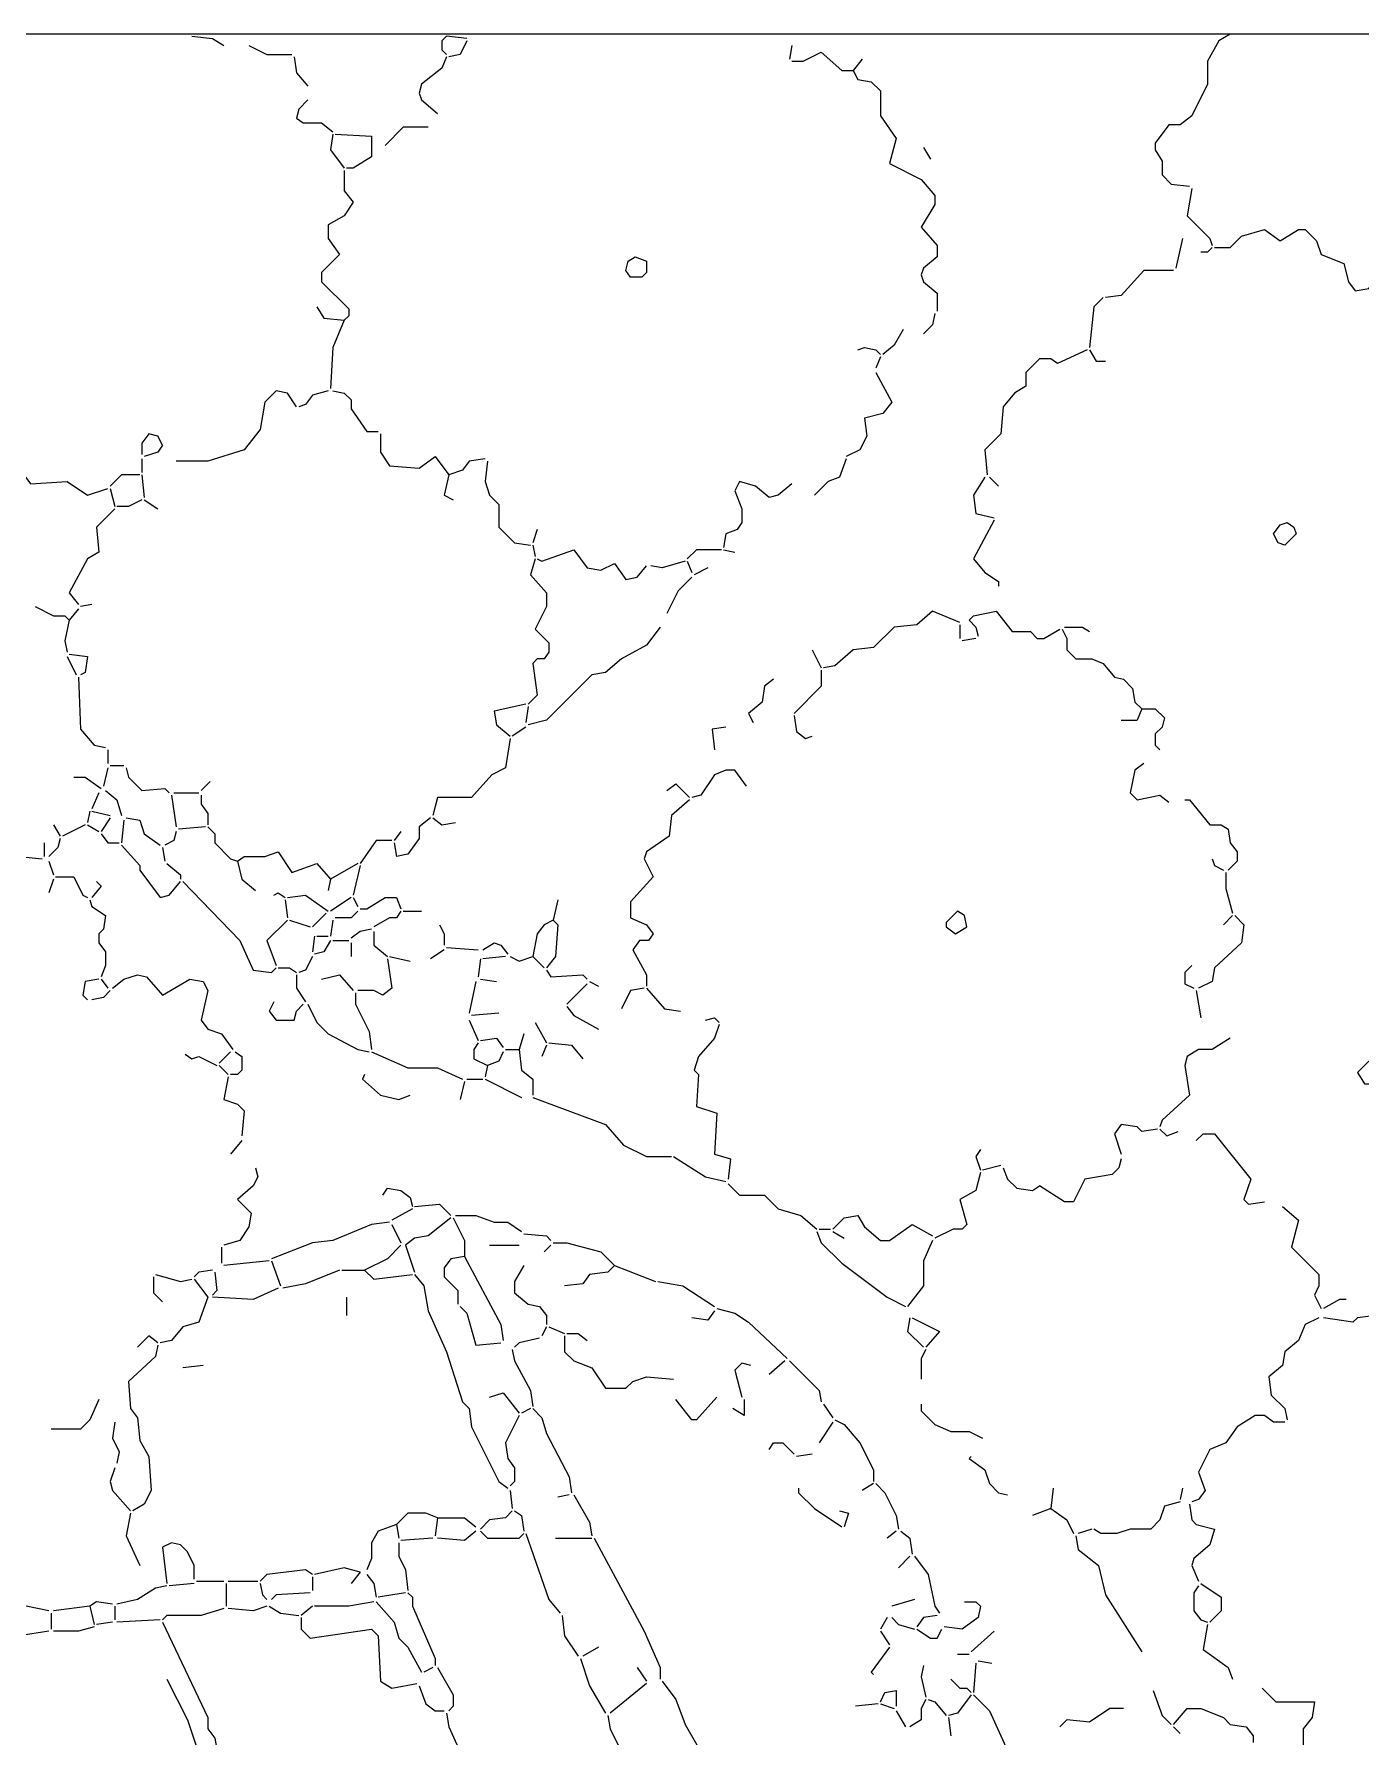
# Model space of a CAD drawing. Header units: millimetres. Extents: x 0 to 150953, y 0 to 85148.
# Drawn here: x 78384 to 95980, y 62566 to 85148 of the extents above; entities that cross this region are included whole.
import ezdxf

# ---------------------------------------------------------------- set-up
doc = ezdxf.new("R2010")
doc.units = ezdxf.units.MM
doc.layers.add('ANNOTATION', color=3, linetype='CONTINUOUS', lineweight=0, plot=False)
doc.layers.add('LINEWORK', color=7, linetype='CONTINUOUS', lineweight=0, plot=False)

msp = doc.modelspace()

# ---------------------------------------------------------------- linework, layer by layer
at = {"layer": 'ANNOTATION'}
msp.add_lwpolyline([(0, 0), (150952.665, 0), (150952.665, 85148.15), (0, 85148.15)], close=True, dxfattribs=at)
at = {"layer": 'LINEWORK'}
for points in [[(94247.489, 85148.15), (94096.841, 85057.759), (93946.193, 84786.587), (93946.193, 84485.286), (93735.278, 84063.46), (93584.63, 83942.941), (93433.971, 83942.941), (93253.19, 83701.897), (93253.19, 83611.506), (93343.58, 83460.853), (93343.58, 83280.071), (93464.105, 83159.552), (93705.144, 83129.424)], [(80477.956, 85118.022), (80749.128, 85087.888), (80899.782, 84997.497)], [(81231.216, 84997.497), (81472.255, 84876.978), (81803.69, 84876.978)], [(84123.723, 85087.888), (83852.55, 85118.022), (83792.288, 85057.759), (83792.288, 84937.24), (83852.55, 84876.978)], [(84123.723, 85057.759), (84033.332, 84876.978), (83882.679, 84846.849)], [(88432.348, 84997.497), (88402.219, 84816.715)], [(81833.818, 84846.849), (81863.952, 84635.934), (82014.6, 84455.152)], [(83852.55, 84846.849), (83792.288, 84696.196), (83521.115, 84485.286), (83490.987, 84364.761), (83521.115, 84274.37), (83732.025, 84093.589)], [(88432.348, 84786.587), (88583.001, 84786.587), (88824.045, 84907.106), (89095.218, 84666.067), (89245.865, 84666.067)], [(89366.39, 84816.715), (89245.865, 84666.067)], [(89245.865, 84666.067), (89306.128, 84545.543), (89486.909, 84515.414), (89607.428, 84394.895), (89607.428, 84063.46), (89818.344, 83762.159), (89727.953, 83430.724), (90149.773, 83219.814), (90330.555, 83008.899), (90330.555, 82888.38), (90149.773, 82587.079), (90360.689, 82346.035), (90360.689, 82195.381), (90179.907, 82044.734), (90149.773, 81954.343)], [(82014.6, 84274.37), (81894.081, 84153.851), (81863.952, 84033.332), (81954.343, 83973.069), (82195.381, 83973.069), (82346.035, 83852.55)], [(82346.035, 83822.416), (82315.906, 83611.506), (82496.688, 83370.462)], [(82376.163, 83822.416), (82858.251, 83792.288), (82858.251, 83521.115), (82617.207, 83370.462), (82526.816, 83370.462)], [(83611.506, 83912.807), (83280.071, 83912.807), (83039.033, 83671.768)], [(90179.907, 83641.635), (90270.298, 83490.987)], [(82496.688, 83340.334), (82496.688, 83069.161)], [(82617.207, 82918.508), (82496.688, 82737.726), (82285.772, 82617.207), (82285.772, 82436.425), (82436.425, 82225.515), (82195.381, 81984.471), (82195.381, 81863.952), (82556.945, 81502.389), (82556.945, 81411.998), (82496.688, 81351.736)], [(82496.688, 83069.161), (82617.207, 82918.508)], [(93735.278, 83099.29), (93675.021, 82737.726), (93976.316, 82436.425), (94006.45, 82346.035)], [(93614.753, 82436.425), (93524.362, 82044.734)], [(94036.584, 82315.906), (94247.489, 82315.906), (94398.147, 82466.554), (94699.443, 82556.945), (94910.358, 82406.297), (95151.397, 82556.945), (95241.788, 82556.945), (95392.446, 82406.297), (95452.703, 82225.515), (95754.01, 82104.991), (95814.266, 81863.952), (95904.657, 81743.427), (96085.439, 81773.561), (96266.221, 82044.734)], [(94006.45, 82315.906), (93946.193, 82255.644), (93855.802, 82255.644)], [(93494.239, 82014.6), (93102.542, 82014.6), (92801.236, 81683.17), (92590.331, 81653.037)], [(90149.773, 81954.343), (90179.907, 81863.952), (90360.689, 81713.299), (90360.689, 81472.255)], [(82135.125, 81532.517), (82225.515, 81381.864), (82496.688, 81351.736)], [(92560.197, 81653.037), (92439.678, 81532.517), (92379.415, 80990.172)], [(82496.688, 81351.736), (82346.035, 80990.172), (82315.906, 80447.827)], [(90330.555, 81442.126), (90300.427, 81291.473), (90179.907, 81170.954)], [(89908.735, 81231.216), (89788.21, 81020.301), (89637.562, 80899.782)], [(89306.128, 80960.044), (89396.518, 80990.172), (89547.172, 80960.044), (89607.428, 80899.782)], [(89607.428, 80869.653), (89547.172, 80719)], [(92349.287, 80960.044), (91957.59, 80779.262), (91867.199, 80839.519), (91716.551, 80839.519), (91535.77, 80658.738), (91535.77, 80477.956), (91385.116, 80387.565), (91234.463, 80206.783), (91204.335, 79845.22), (90993.425, 79634.31), (91023.553, 79302.875)], [(92379.415, 80960.044), (92469.806, 80809.391), (92590.331, 80809.391)], [(76802.066, 80598.481), (77163.63, 80538.218), (77314.277, 80658.738), (77404.668, 80628.609), (77464.931, 80508.09), (77374.54, 80176.655), (77434.802, 79995.873), (77525.193, 79905.483), (77555.321, 79724.701), (77826.494, 79483.657), (78157.929, 79423.4), (78338.71, 79182.356), (78820.793, 79212.484), (79091.965, 79031.703), (79363.138, 79122.094)], [(89547.172, 80658.738), (89758.082, 80267.046), (89637.562, 80116.393), (89396.518, 80056.136), (89426.647, 79815.092), (89336.256, 79634.31), (89155.474, 79543.919)], [(81863.952, 80206.783), (81743.427, 80387.565), (81592.78, 80417.699), (81442.126, 80267.046), (81381.864, 79905.483), (81170.954, 79634.31), (80688.871, 79483.657), (80267.046, 79483.657)], [(82285.772, 80417.699), (82074.862, 80357.437), (81984.471, 80236.917), (81894.081, 80206.783)], [(82346.035, 80417.699), (82496.688, 80387.565), (82587.079, 80297.174), (82587.079, 80176.655), (82797.989, 79875.354), (82948.642, 79875.354)], [(80086.264, 79694.573), (80026.002, 79815.092), (79905.483, 79845.22), (79815.092, 79724.701), (79815.092, 79574.048)], [(82978.77, 79845.22), (82978.77, 79604.182), (83099.29, 79423.4), (83490.987, 79393.266), (83701.897, 79543.919), (83882.679, 79302.875)], [(79815.092, 79513.791), (79815.092, 79333.009)], [(80086.264, 79694.573), (80026.002, 79604.182), (79845.22, 79543.919)], [(84364.761, 79513.791), (84153.851, 79483.657), (84063.46, 79363.138), (83882.679, 79302.875)], [(89155.474, 79513.791), (89065.084, 79272.747), (88914.436, 79212.484), (88733.654, 79031.703)], [(79784.963, 79302.875), (79543.919, 79302.875), (79393.266, 79152.228)], [(79815.092, 79302.875), (79845.22, 79001.574)], [(83882.679, 79302.875), (83822.416, 79031.703), (83942.941, 78971.446)], [(84394.895, 79483.657), (84364.761, 79212.484), (84425.023, 79031.703), (84545.543, 78911.184), (84545.543, 78609.883), (84756.458, 78398.967), (84967.368, 78368.839)], [(90993.425, 79272.747), (90842.771, 79031.703), (90872.9, 78790.664), (91113.944, 78730.402)], [(91053.682, 79272.747), (91174.206, 79152.228)], [(79393.266, 79122.094), (79453.528, 78881.055)], [(88432.348, 79182.356), (88251.566, 79031.703), (88131.047, 79001.574), (87950.265, 79152.228), (87739.355, 79212.484), (87679.093, 79091.965), (87769.484, 78850.921), (87769.484, 78670.14), (87709.221, 78579.749), (87558.574, 78519.492), (87528.44, 78338.71)], [(79453.528, 78850.921), (79212.484, 78609.883), (79242.618, 78278.448), (79091.965, 78188.057)], [(79815.092, 78971.446), (79634.31, 78881.055), (79483.657, 78881.055)], [(79845.22, 78971.446), (80026.002, 78850.921)], [(91113.944, 78700.274), (90842.771, 78188.057), (90993.425, 78007.275), (91174.206, 77886.756), (91174.206, 77826.494)], [(85057.759, 78579.749), (84997.497, 78398.967)], [(84997.497, 78368.839), (85027.631, 78218.185)], [(79091.965, 78188.057), (78850.921, 77736.103), (78971.446, 77585.45)], [(85027.631, 78188.057), (84967.368, 77977.147), (85178.278, 77736.103), (85178.278, 77555.321), (85027.631, 77254.02), (85208.412, 77073.239), (85208.412, 76952.714), (85148.15, 76862.323), (85057.759, 76862.323), (84997.497, 76802.066), (85057.759, 76380.241), (84937.24, 76259.721)], [(85057.759, 78188.057), (85118.022, 78157.929), (85539.842, 78308.576), (85720.623, 78067.538), (85901.405, 78037.404), (86082.187, 78127.795), (86232.84, 77916.885), (86383.493, 77947.013), (86504.012, 78097.666)], [(87016.229, 78157.929), (86714.922, 78067.538), (86564.275, 78097.666)], [(87498.311, 78308.576), (87166.876, 78308.576), (87046.357, 78188.057)], [(87046.357, 78157.929), (87106.62, 78007.275)], [(87528.44, 78308.576), (87679.093, 78278.448)], [(87106.62, 77947.013), (86925.838, 77766.231), (86775.185, 77464.931)], [(87317.53, 78067.538), (87136.748, 77977.147)], [(78398.967, 77555.321), (78640.011, 77434.802), (78790.664, 77434.802), (78850.921, 77374.54)], [(78971.446, 77525.193), (78850.921, 77374.54)], [(79152.228, 77585.45), (79001.574, 77555.321)], [(90661.99, 77344.411), (90300.427, 77495.059), (90089.517, 77314.277), (89788.21, 77284.149), (89517.038, 77012.976), (89245.865, 76982.848), (89004.827, 76771.932), (88854.173, 76741.804)], [(90782.509, 77374.54), (90842.771, 77434.802), (91144.072, 77495.059), (91354.988, 77223.886), (91596.026, 77223.886), (91686.417, 77133.496), (91776.808, 77133.496), (91987.724, 77254.02)], [(78850.921, 77374.54), (78790.664, 77103.367), (78820.793, 76952.714)], [(86684.794, 77284.149), (86504.012, 77043.105), (86172.577, 76862.323), (85961.667, 76681.542), (85780.886, 76651.413), (85178.278, 76048.806), (84937.24, 75988.549)], [(90661.99, 77314.277), (90661.99, 77133.496)], [(90782.509, 77374.54), (90872.9, 77284.149), (90903.034, 77163.63)], [(92017.852, 77254.02), (92078.114, 77133.496), (92078.114, 76982.848), (92198.634, 76862.323), (92409.544, 76862.323), (92560.197, 76802.066), (92710.845, 76621.285), (92831.369, 76591.151), (92951.894, 76470.632), (92982.017, 76289.85), (93072.408, 76199.459)], [(92047.981, 77284.149), (92289.025, 77284.149), (92379.415, 77223.886)], [(90872.9, 77133.496), (90692.118, 77103.367)], [(78820.793, 76892.457), (78941.312, 76651.413)], [(78850.921, 76922.586), (79091.965, 76892.457), (79061.837, 76681.542), (79001.574, 76651.413)], [(88703.52, 76982.848), (88824.045, 76741.804)], [(78971.446, 76621.285), (79001.574, 75928.287), (79182.356, 75717.377), (79333.009, 75687.243)], [(88191.309, 76591.151), (88070.785, 76500.76), (88040.656, 76289.85), (87859.875, 76139.197), (87920.137, 76018.677)], [(88824.045, 76711.676), (88824.045, 76500.76), (88462.482, 76139.197)], [(84907.106, 76259.721), (84485.286, 76169.331), (84515.414, 75988.549), (84696.196, 75837.896)], [(84937.24, 76229.587), (84907.106, 76018.677)], [(88462.482, 76109.068), (88492.61, 75898.158), (88613.129, 75807.767), (88703.52, 75837.896)], [(93072.408, 76199.459), (93012.151, 76048.806)], [(93072.408, 76199.459), (93253.19, 76199.459), (93373.714, 76078.94), (93343.58, 75958.415), (93253.19, 75868.024), (93253.19, 75717.377), (93313.457, 75657.114)], [(84907.106, 75958.415), (84726.324, 75837.896)], [(87558.574, 75958.415), (87377.792, 75928.287), (87407.92, 75657.114)], [(92801.236, 76048.806), (93012.151, 76048.806)], [(79363.138, 75657.114), (79363.138, 75476.333)], [(84696.196, 75807.767), (84635.934, 75416.07), (84455.152, 75325.679), (84183.979, 75024.378), (83732.025, 75024.378), (83671.768, 74783.334)], [(79393.266, 75446.204), (79574.048, 75446.204)], [(93102.542, 75476.333), (92982.017, 75385.942), (92921.76, 75084.641), (93012.151, 74994.25), (93313.457, 75054.507), (93433.971, 74964.116)], [(78911.184, 75295.551), (79061.837, 75295.551), (79272.747, 75144.898)], [(79363.138, 75416.07), (79302.875, 75175.032)], [(79604.182, 75416.07), (79634.31, 75295.551), (79815.092, 75114.769), (80116.393, 75144.898), (80176.655, 75084.641)], [(80719, 75235.289), (80598.481, 75114.769)], [(86775.185, 75114.769), (86895.704, 75205.16), (87076.486, 75024.378)], [(87829.746, 75175.032), (87679.093, 75385.942), (87558.574, 75385.942), (87407.92, 75325.679), (87227.139, 75054.507), (87106.62, 75024.378)], [(79242.618, 75084.641), (79152.228, 74873.725)], [(79333.009, 75114.769), (79483.657, 74994.25), (79543.919, 74783.334)], [(80206.783, 75054.507), (80267.046, 74632.687)], [(80236.917, 75084.641), (80568.347, 75084.641)], [(80598.481, 75054.507), (80598.481, 74933.988), (80688.871, 74813.468), (80688.871, 74662.815)], [(87076.486, 74994.25), (86835.447, 74783.334), (86805.313, 74512.162), (86504.012, 74301.252), (86473.884, 74210.861), (86594.403, 73969.817), (86293.102, 73638.388), (86293.102, 73427.472), (86504.012, 73337.081), (86594.403, 73216.562)], [(93644.887, 74994.25), (93705.144, 74994.25), (93976.316, 74662.815)], [(79122.094, 74843.597), (79091.965, 74692.944)], [(79152.228, 74843.597), (79393.266, 74783.334)], [(79393.266, 74753.206), (79272.747, 74572.424)], [(79604.182, 74753.206), (79784.963, 74723.078), (79845.22, 74542.296), (80056.136, 74391.643)], [(83641.635, 74753.206), (83490.987, 74632.687), (83490.987, 74482.034), (83340.334, 74271.123), (83189.68, 74240.99)], [(83671.768, 74753.206), (83792.288, 74662.815), (83973.069, 74692.944)], [(78640.011, 74662.815), (78730.402, 74512.162)], [(79061.837, 74662.815), (78760.53, 74512.162)], [(79091.965, 74662.815), (79242.618, 74572.424)], [(79272.747, 74542.296), (79363.138, 74421.771), (79513.791, 74421.771)], [(79574.048, 74723.078), (79543.919, 74421.771)], [(80267.046, 74572.424), (80236.917, 74451.905), (80116.393, 74391.643)], [(80658.738, 74632.687), (80297.174, 74602.553)], [(80688.871, 74632.687), (80779.262, 74542.296), (80779.262, 74421.771), (80990.172, 74210.861), (81080.563, 74180.733)], [(83249.943, 74572.424), (83159.552, 74451.905)], [(93976.316, 74662.815), (94126.975, 74662.815), (94217.366, 74602.553), (94247.489, 74421.771), (94337.879, 74301.252), (94337.879, 74180.733), (94217.366, 74060.208)], [(76561.022, 74331.38), (76651.413, 74271.123), (76892.457, 74240.99), (76982.848, 74331.38), (76982.848, 74421.771), (77103.367, 74512.162), (77374.54, 74240.99), (77555.321, 74240.99), (77736.103, 74482.034), (77856.622, 74512.162), (78007.275, 74451.905), (78188.057, 74240.99), (78489.358, 74210.861)], [(78519.492, 74421.771), (78519.492, 74240.99)], [(78730.402, 74482.034), (78700.274, 74361.514), (78579.749, 74240.99)], [(79543.919, 74391.643), (79784.963, 74120.47), (79784.963, 74060.208), (80056.136, 73698.645), (80176.655, 73728.779), (80327.308, 73909.56)], [(80086.264, 74361.514), (80116.393, 74180.733)], [(81080.563, 74180.733), (81170.954, 74240.99), (81442.126, 74240.99), (81622.908, 74301.252), (81803.69, 74030.079), (82135.125, 74150.599), (82315.906, 73939.689)], [(83129.424, 74451.905), (82918.508, 74451.905), (82707.598, 74150.599)], [(83159.552, 74421.771), (83189.68, 74240.99)], [(78579.749, 74180.733), (78640.011, 73999.951)], [(80146.527, 74150.599), (80327.308, 73999.951), (80327.308, 73939.689)], [(81080.563, 74180.733), (81140.826, 73939.689), (81321.607, 73789.035)], [(82677.469, 74150.599), (82315.906, 73939.689)], [(82707.598, 74120.47), (82617.207, 73728.779)], [(94006.45, 74210.861), (94036.584, 74120.47), (94157.098, 74060.208)], [(78640.011, 73939.689), (78579.749, 73758.907)], [(78670.14, 73969.817), (78911.184, 73969.817), (79031.703, 73728.779), (79091.965, 73698.645)], [(79212.484, 73909.56), (79272.747, 73849.298), (79152.228, 73698.645)], [(80357.437, 73909.56), (81110.692, 73126.171), (81291.473, 72734.48), (81532.517, 72704.346), (81592.78, 72764.608)], [(82315.906, 73939.689), (82285.772, 73789.035)], [(94187.232, 74030.079), (94187.232, 73819.169), (94277.623, 73487.735)], [(79122.094, 73668.516), (79152.228, 73578.125), (79333.009, 73457.606), (79302.875, 73276.824), (79242.618, 73216.562), (79242.618, 73096.043), (79333.009, 72975.518), (79333.009, 72794.736), (79272.747, 72644.089)], [(81562.646, 73728.779), (81622.908, 73758.907), (81713.299, 73698.645)], [(81713.299, 73668.516), (81743.427, 73427.472)], [(81743.427, 73698.645), (81984.471, 73728.779), (82285.772, 73517.863)], [(82587.079, 73698.645), (82315.906, 73517.863)], [(82617.207, 73698.645), (82677.469, 73578.125)], [(82707.598, 73547.997), (82797.989, 73547.997), (83039.033, 73698.645), (83189.68, 73698.645), (83249.943, 73547.997)], [(85328.932, 73668.516), (85268.669, 73397.344)], [(81743.427, 73397.344), (81472.255, 73126.171), (81592.78, 72794.736)], [(81773.561, 73397.344), (82044.734, 73306.953)], [(82255.644, 73487.735), (82074.862, 73306.953)], [(82346.035, 73397.344), (82315.906, 73186.434)], [(82677.469, 73517.863), (82587.079, 73427.472), (82376.163, 73427.472)], [(83249.943, 73517.863), (83189.68, 73427.472), (83099.29, 73427.472), (82888.38, 73306.953)], [(83280.071, 73517.863), (83521.115, 73517.863)], [(85268.669, 73397.344), (85148.15, 73337.081), (85057.759, 73216.562), (84997.497, 72915.261)], [(85268.669, 73397.344), (85328.932, 73337.081), (85298.803, 72915.261), (85178.278, 72764.608)], [(94307.756, 73457.606), (94428.27, 73337.081), (94398.147, 73096.043), (94036.584, 72764.608), (94006.45, 72583.826), (93825.668, 72493.436)], [(94277.623, 73457.606), (94157.098, 73337.081)], [(82104.991, 73186.434), (82074.862, 72975.518)], [(82135.125, 73186.434), (82285.772, 73186.434)], [(82858.251, 73276.824), (82707.598, 73246.691), (82587.079, 73156.3)], [(82888.38, 73246.691), (82888.38, 73065.909), (83069.161, 72915.261)], [(83762.159, 73337.081), (83822.416, 73216.562), (83822.416, 73065.909)], [(86594.403, 73216.562), (86534.141, 73126.171), (86413.621, 73126.171), (86323.231, 73005.652), (86504.012, 72674.217), (86504.012, 72523.564)], [(82315.906, 73126.171), (82225.515, 72975.518), (82104.991, 72945.39)], [(82346.035, 73126.171), (82556.945, 73126.171)], [(82587.079, 73096.043), (82587.079, 72915.261)], [(83822.416, 73005.652), (83641.635, 72885.127)], [(83852.55, 73035.78), (84274.37, 73005.652)], [(84334.633, 73005.652), (84485.286, 73096.043), (84575.677, 73065.909), (84666.067, 72945.39)], [(81622.908, 72764.608), (81773.561, 72764.608), (81863.952, 72704.346)], [(82074.862, 72915.261), (81984.471, 72734.48), (81894.081, 72704.346)], [(83069.161, 72885.127), (83129.424, 72493.436), (83008.899, 72403.045), (82888.38, 72463.307), (82677.469, 72463.307)], [(83099.29, 72915.261), (83370.462, 72854.999)], [(84304.504, 72885.127), (84274.37, 72644.089)], [(84635.934, 72915.261), (84334.633, 72885.127)], [(84696.196, 72915.261), (84816.715, 72854.999), (84997.497, 72915.261)], [(84997.497, 72915.261), (85148.15, 72764.608)], [(85178.278, 72734.48), (85238.541, 72644.089), (85660.366, 72674.217), (85720.623, 72613.955)], [(93735.278, 72794.736), (93644.887, 72704.346), (93644.887, 72553.698), (93765.412, 72493.436)], [(79242.618, 72613.955), (79061.837, 72583.826), (79031.703, 72403.045), (79091.965, 72342.782)], [(79272.747, 72613.955), (79363.138, 72493.436)], [(79423.4, 72493.436), (79574.048, 72613.955), (79754.829, 72674.217), (79875.354, 72644.089), (80086.264, 72403.045), (80447.827, 72613.955), (80628.609, 72583.826), (80688.871, 72463.307), (80598.481, 72071.61), (80688.871, 71951.091), (80869.653, 71890.828), (81020.301, 71679.918)], [(81863.952, 72674.217), (81863.952, 72493.436), (81984.471, 72312.654)], [(82195.381, 72613.955), (82436.425, 72674.217), (82617.207, 72463.307)], [(84244.242, 72583.826), (84153.851, 72162.001)], [(84304.504, 72613.955), (84515.414, 72583.826)], [(85720.623, 72553.698), (85449.451, 72282.525)], [(85750.757, 72583.826), (85871.277, 72523.564)], [(86473.884, 72493.436), (86293.102, 72463.307), (86172.577, 72222.263)], [(86504.012, 72493.436), (86745.056, 72222.263), (86955.966, 72192.135)], [(79393.266, 72463.307), (79302.875, 72372.916), (79152.228, 72342.782)], [(81562.646, 72312.654), (81502.389, 72192.135), (81592.78, 72071.61), (81833.818, 72071.61), (81863.952, 72192.135), (81954.343, 72282.525)], [(82014.6, 72282.525), (82135.125, 72041.481), (82285.772, 71890.828), (82677.469, 71679.918), (82828.117, 71649.79)], [(82647.336, 72433.173), (82647.336, 72282.525), (82828.117, 71920.962), (82858.251, 71679.918)], [(93795.535, 72463.307), (93855.802, 72101.744)], [(84153.851, 72071.61), (84274.37, 71800.437)], [(84545.543, 72162.001), (84183.979, 72131.872)], [(85027.631, 72041.481), (85178.278, 71770.309)], [(85449.451, 72252.392), (85539.842, 72131.872), (85871.277, 71951.091)], [(87287.401, 72071.61), (87407.92, 72101.744), (87468.183, 72041.481)], [(84304.504, 71800.437), (84515.414, 71830.571), (84605.805, 71710.047)], [(84876.978, 71890.828), (84816.715, 71679.918)], [(87468.183, 72011.353), (87407.92, 71830.571), (87197.01, 71589.527), (87136.748, 71408.746), (87197.01, 71348.483), (87166.876, 70926.663), (87438.049, 70836.272), (87407.92, 70293.927), (87618.83, 70233.665), (87588.702, 69962.493)], [(94247.489, 71830.571), (94006.45, 71679.918), (93825.668, 71679.918), (93675.021, 71589.527), (93644.887, 71469.008), (93705.144, 71077.311), (93343.58, 70745.882), (93313.457, 70655.491)], [(80387.565, 71619.656), (80477.956, 71559.399), (80568.347, 71589.527), (80809.391, 71469.008)], [(80990.172, 71649.79), (80839.519, 71499.137)], [(81050.435, 71649.79), (81140.826, 71589.527), (81140.826, 71408.746), (81080.563, 71348.483), (80990.172, 71348.483)], [(82858.251, 71649.79), (83340.334, 71438.874), (83732.025, 71438.874), (84063.46, 71288.226)], [(84274.37, 71770.309), (84214.113, 71679.918), (84214.113, 71559.399), (84394.895, 71469.008)], [(84605.805, 71649.79), (84545.543, 71529.265), (84394.895, 71469.008)], [(84635.934, 71679.918), (84816.715, 71679.918)], [(84816.715, 71679.918), (84846.849, 71408.746), (84997.497, 71288.226), (84997.497, 71077.311)], [(85178.278, 71740.181), (85118.022, 71589.527)], [(85208.412, 71770.309), (85509.713, 71740.181), (85660.366, 71559.399)], [(80839.519, 71469.008), (80960.044, 71348.483)], [(84394.895, 71469.008), (84364.761, 71318.355)], [(80960.044, 71318.355), (80899.782, 71017.054), (81080.563, 70956.792), (81170.954, 70866.401), (81140.826, 70534.966)], [(82767.86, 71348.483), (82737.726, 71288.226), (82978.77, 71077.311), (83219.814, 71017.054), (83370.462, 71077.311)], [(84093.589, 71258.093), (84033.332, 71017.054)], [(84123.723, 71288.226), (84334.633, 71288.226)], [(84364.761, 71288.226), (84846.849, 71047.182)], [(84997.497, 71047.182), (85961.667, 70685.619), (86202.711, 70414.447), (86504.012, 70263.794), (86835.447, 70263.794)], [(93283.324, 70625.357), (93072.408, 70595.228), (93012.151, 70655.491), (92801.236, 70685.619), (92710.845, 70565.1), (92801.236, 70293.927)], [(81140.826, 70474.709), (80990.172, 70293.927)], [(93313.457, 70625.357), (93403.848, 70534.966), (93554.496, 70595.228)], [(93795.535, 70474.709), (93885.925, 70565.1), (94036.584, 70565.1), (94518.661, 69962.493), (94428.27, 69691.32), (94488.538, 69631.058), (94699.443, 69661.192)], [(86865.576, 70263.794), (87287.401, 69992.621), (87558.574, 69932.364)], [(90933.162, 70354.184), (90872.9, 70263.794), (90933.162, 70083.012)], [(92801.236, 70233.665), (92771.113, 70113.146), (92680.722, 70022.755), (92319.153, 69962.493), (92168.505, 69661.192), (92047.981, 69661.192), (91716.551, 69872.102)], [(81321.607, 70113.146), (81351.736, 69992.621), (81291.473, 69872.102), (81080.563, 69691.32), (81261.345, 69510.539), (81231.216, 69329.757), (81110.692, 69148.975), (80899.782, 69088.713)], [(90933.162, 70052.883), (90872.9, 69811.839), (90661.99, 69691.32), (90752.381, 69359.885), (90692.118, 69299.629), (90571.599, 69299.629), (90330.555, 69179.104)], [(91204.335, 70143.274), (90963.291, 70083.012)], [(91234.463, 70113.146), (91294.726, 69962.493), (91415.245, 69841.973), (91626.16, 69811.839), (91716.551, 69872.102)], [(83008.899, 69751.583), (83069.161, 69841.973), (83249.943, 69811.839), (83370.462, 69721.449), (83400.596, 69600.929)], [(87588.702, 69902.23), (87739.355, 69751.583), (88070.785, 69751.583), (88251.566, 69570.801), (88552.873, 69480.41), (88763.783, 69299.629)], [(83400.596, 69570.801), (83129.424, 69420.148)], [(83430.724, 69600.929), (83762.159, 69631.058), (83912.807, 69480.41)], [(94940.492, 69600.929), (95151.397, 69420.148), (95061.006, 69058.584), (95422.569, 68697.021), (95422.569, 68546.368), (95362.312, 68425.849), (95452.703, 68245.067)], [(83099.29, 69390.019), (82858.251, 69359.885), (82346.035, 69148.975)], [(83129.424, 69359.885), (83249.943, 69118.847)], [(83912.807, 69450.276), (83611.506, 69209.238), (83430.724, 69179.104), (83310.205, 69088.713)], [(83942.941, 69450.276), (84093.589, 69148.975), (84093.589, 68938.065)], [(83973.069, 69480.41), (84244.242, 69480.41), (84485.286, 69390.019), (84666.067, 69390.019), (84846.849, 69269.495)], [(88974.693, 69299.629), (89125.346, 69450.276), (89306.128, 69480.41), (89396.518, 69329.757), (89607.428, 69148.975), (89727.953, 69148.975), (90029.254, 69359.885), (90300.427, 69209.238)], [(82346.035, 69148.975), (82074.862, 69118.847), (81532.517, 68907.931)], [(84876.978, 69239.366), (85178.278, 69209.238), (85238.541, 69148.975)], [(85268.669, 69118.847), (85449.451, 69118.847), (85901.405, 68998.322), (86082.187, 68817.54)], [(88763.783, 69269.495), (88824.045, 69118.847), (89095.218, 68847.674), (89697.819, 68395.72), (89938.863, 68275.196)], [(88793.911, 69299.629), (88944.564, 69299.629)], [(88974.693, 69269.495), (89125.346, 69179.104)], [(90300.427, 69148.975), (90179.907, 68877.803), (90179.907, 68546.368), (89968.992, 68275.196)], [(80869.653, 69058.584), (80869.653, 68847.674)], [(81502.389, 68877.803), (80899.782, 68817.54)], [(81532.517, 68877.803), (81653.037, 68546.368)], [(83249.943, 69088.713), (83069.161, 68907.931), (82767.86, 68757.284)], [(83310.205, 69088.713), (83430.724, 68727.15)], [(84093.589, 68938.065), (83912.807, 68907.931), (83822.416, 68787.412), (83822.416, 68666.893), (84003.198, 68486.111), (84003.198, 68305.33)], [(84093.589, 68938.065), (84575.677, 68034.157), (84605.805, 67823.241)], [(84425.023, 69088.713), (84816.715, 69088.713)], [(85238.541, 69088.713), (85148.15, 68998.322)], [(98224.685, 68516.24), (98074.037, 68546.368), (97923.389, 68787.412), (97772.73, 68907.931), (97622.083, 68938.065), (97501.558, 68907.931), (97350.91, 68787.412), (97200.263, 68787.412), (97019.481, 68998.322), (96868.822, 69028.456), (96778.431, 68968.194), (96718.175, 68666.893), (96386.745, 68666.893), (96236.087, 68576.502), (96266.221, 68305.33), (96175.83, 68154.676), (95934.791, 68124.548), (95874.523, 68064.285), (95482.837, 68124.548)], [(79965.745, 68666.893), (79965.745, 68455.977), (80086.264, 68335.458)], [(79995.873, 68697.021), (80327.308, 68606.63), (80477.956, 68636.759)], [(80749.128, 68757.284), (80568.347, 68727.15), (80508.09, 68666.893)], [(80779.262, 68727.15), (80809.391, 68486.111), (80749.128, 68425.849)], [(82436.425, 68757.284), (81984.471, 68576.502), (81683.17, 68516.24)], [(82466.554, 68757.284), (82767.86, 68757.284)], [(82767.86, 68757.284), (82888.38, 68636.759), (83400.596, 68697.021)], [(83430.724, 68697.021), (83551.244, 68546.368), (83611.506, 68214.939), (83852.55, 67672.594), (84063.46, 67009.724), (84153.851, 66919.333), (84183.979, 66678.295), (84545.543, 65955.168), (84666.067, 65864.777)], [(84876.978, 68817.54), (84756.458, 68606.63), (84756.458, 68455.977), (84937.24, 68305.33), (85087.888, 68275.196), (85178.278, 68154.676), (85178.278, 68034.157)], [(86082.187, 68817.54), (85991.796, 68727.15), (85750.757, 68697.021), (85660.366, 68576.502), (85419.322, 68546.368)], [(86082.187, 68817.54), (86624.531, 68606.63)], [(80508.09, 68636.759), (80688.871, 68395.72)], [(81622.908, 68516.24), (81291.473, 68365.586), (80749.128, 68395.72)], [(86654.665, 68606.63), (86986.095, 68546.368), (87407.92, 68275.196)], [(80688.871, 68395.72), (80568.347, 68064.285), (80357.437, 68004.023), (80206.783, 67823.241), (80056.136, 67793.113)], [(82526.816, 68395.72), (82526.816, 68154.676)], [(84033.332, 68275.196), (84123.723, 68184.805), (84244.242, 67762.985), (84575.677, 67793.113)], [(87407.92, 68214.939), (87317.53, 68094.414), (87106.62, 68124.548)], [(87438.049, 68245.067), (87679.093, 68184.805), (87859.875, 68064.285), (88372.091, 67582.203)], [(95784.132, 68365.586), (95693.742, 68365.586), (95482.837, 68245.067)], [(85178.278, 68004.023), (85118.022, 67883.504)], [(85208.412, 68004.023), (85419.322, 67913.632)], [(89999.126, 68124.548), (89968.992, 67943.766), (90179.907, 67732.851)], [(90029.254, 68124.548), (90390.817, 67943.766), (90210.036, 67732.851)], [(95422.569, 68124.548), (95241.788, 68034.157), (95151.397, 67823.241), (94970.615, 67672.594), (94940.492, 67491.812), (94759.711, 67341.159), (94789.833, 67100.115), (94970.615, 66919.333), (95000.749, 66768.686)], [(80026.002, 67762.985), (79995.873, 67612.331), (79634.31, 67280.897), (79664.439, 66919.333), (79754.829, 66798.814), (79784.963, 66497.513), (79905.483, 66286.598), (79935.611, 65834.643), (79845.22, 65653.862), (79694.573, 65563.471)], [(80026.002, 67793.113), (79905.483, 67883.504), (79754.829, 67732.851)], [(85087.888, 67853.375), (84816.715, 67793.113), (84756.458, 67732.851)], [(85419.322, 67883.504), (85419.322, 67672.594), (85539.842, 67552.069), (85780.886, 67461.678), (85961.667, 67190.506), (86232.84, 67190.506), (86323.231, 67280.897), (86504.012, 67341.159), (86865.576, 67311.031)], [(85449.451, 67913.632), (85600.104, 67913.632), (85720.623, 67823.241)], [(84726.324, 67702.722), (84756.458, 67552.069), (84967.368, 67160.377), (84997.497, 66949.467)], [(88341.957, 67552.069), (88131.047, 67371.287)], [(88402.219, 67552.069), (88793.911, 67160.377), (88824.045, 67009.724)], [(90210.036, 67702.722), (90149.773, 67582.203), (90149.773, 67311.031)], [(80628.609, 67491.812), (80357.437, 67461.678)], [(87890.003, 67491.812), (87769.484, 67521.941), (87679.093, 67431.55), (87769.484, 67069.987)], [(84425.023, 67069.987), (84605.805, 67130.249), (84816.715, 66859.076)], [(79242.618, 67039.858), (79122.094, 66768.686), (79001.574, 66648.161), (78609.883, 66648.161)], [(84967.368, 66919.333), (84846.849, 66859.076)], [(84997.497, 66919.333), (85118.022, 66798.814), (85178.278, 66587.904), (85479.585, 66015.425), (85509.713, 65804.515)], [(87438.049, 67069.987), (87166.876, 66768.686), (87106.62, 66768.686), (86895.704, 67039.858)], [(87799.612, 67039.858), (87799.612, 66828.942), (87648.964, 66919.333)], [(88854.173, 66979.596), (88974.693, 66798.814)], [(90149.773, 66979.596), (90149.773, 66889.205), (90330.555, 66708.423), (90541.471, 66618.032), (90782.509, 66618.032), (90963.291, 66527.642)], [(79453.528, 66738.552), (79423.4, 66527.642), (79513.791, 66346.86), (79483.657, 66196.207)], [(84816.715, 66828.942), (84635.934, 66467.379), (84666.067, 66256.469), (84756.458, 66135.95), (84756.458, 65955.168), (84696.196, 65894.906)], [(88974.693, 66738.552), (88793.911, 66467.379)], [(89004.827, 66768.686), (89125.346, 66708.423), (89336.256, 66467.379), (89517.038, 66105.816), (89517.038, 65955.168)], [(94970.615, 66738.552), (94819.967, 66738.552), (94699.443, 66828.942), (94578.929, 66828.942), (94337.879, 66678.295), (94187.232, 66467.379), (93976.316, 66376.988), (93825.668, 66075.688), (93916.059, 65834.643), (93825.668, 65714.124), (93735.278, 65683.996)], [(88131.047, 66376.988), (88191.309, 66467.379), (88311.829, 66467.379), (88462.482, 66316.732)], [(88703.52, 66316.732), (88492.61, 66286.598)], [(90812.643, 66286.598), (90782.509, 66256.469), (90993.425, 66105.816), (91053.682, 65925.034), (91174.206, 65804.515), (91294.726, 65774.387)], [(79453.528, 66135.95), (79393.266, 65955.168), (79423.4, 65834.643), (79664.439, 65563.471)], [(84696.196, 65834.643), (84726.324, 65593.605)], [(85479.585, 65774.387), (85328.932, 65744.253)], [(85539.842, 65774.387), (85750.757, 65412.823), (85780.886, 65232.042)], [(88522.739, 65864.777), (88522.739, 65804.515), (88733.654, 65593.605), (89095.218, 65352.561)], [(89517.038, 65925.034), (89366.39, 65834.643)], [(89547.172, 65925.034), (89667.691, 65804.515), (89818.344, 65503.214), (89848.472, 65322.433)], [(91897.333, 65864.777), (91867.199, 65593.605)], [(93614.753, 65864.777), (93584.63, 65714.124)], [(79664.439, 65533.343), (79604.182, 65232.042), (79784.963, 64840.345)], [(83732.025, 65473.08), (83581.378, 65533.343), (83340.334, 65533.343), (83189.68, 65382.689)], [(84726.324, 65563.471), (84635.934, 65473.08), (84425.023, 65442.952), (84304.504, 65322.433)], [(84756.458, 65563.471), (84846.849, 65503.214), (84876.978, 65292.299)], [(89065.084, 65563.471), (89185.608, 65533.343), (89125.346, 65352.561)], [(91867.199, 65593.605), (91626.16, 65503.214)], [(91867.199, 65593.605), (92078.114, 65442.952), (92168.505, 65262.17)], [(93584.63, 65683.996), (93373.714, 65623.733), (93313.457, 65442.952), (93192.933, 65322.433), (92921.76, 65322.433), (92740.979, 65262.17), (92530.069, 65262.17), (92439.678, 65322.433)], [(93705.144, 65653.862), (93735.278, 65442.952), (93795.535, 65382.689), (94036.584, 65322.433), (93976.316, 65111.517), (93765.412, 64930.735), (93735.278, 64840.345), (93825.668, 64629.434)], [(83189.68, 65382.689), (82948.642, 65292.299), (82858.251, 65141.651), (82858.251, 64930.735), (82797.989, 64780.088)], [(83189.68, 65382.689), (83219.814, 65201.908)], [(83732.025, 65473.08), (83701.897, 65232.042)], [(83732.025, 65473.08), (84093.589, 65473.08), (84244.242, 65352.561)], [(84244.242, 65292.299), (84093.589, 65171.779), (83732.025, 65201.908)], [(84304.504, 65292.299), (84394.895, 65201.908), (84816.715, 65201.908), (84876.978, 65262.17)], [(89818.344, 65292.299), (89697.819, 65201.908)], [(89878.601, 65292.299), (89999.126, 65201.908), (90029.254, 64990.998)], [(92409.544, 65322.433), (92228.762, 65262.17)], [(80508.09, 64659.563), (80508.09, 64840.345), (80417.699, 65021.126), (80327.308, 65111.517), (80206.783, 65141.651), (80086.264, 65081.389), (80146.527, 64599.306)], [(83219.814, 65141.651), (83219.814, 64960.869), (83310.205, 64780.088), (83340.334, 64508.915)], [(83671.768, 65201.908), (83249.943, 65171.779)], [(84907.106, 65262.17), (85208.412, 64388.39), (85359.06, 64207.609)], [(85298.803, 65201.908), (85780.886, 65201.908)], [(85811.014, 65201.908), (86473.884, 63966.57), (86684.794, 63484.482), (86684.794, 63333.835)], [(92198.634, 65232.042), (92228.762, 65051.26), (92499.935, 64840.345), (92590.331, 64448.653), (93072.408, 63695.398)], [(89999.126, 64960.869), (89848.472, 64810.216)], [(90059.383, 64960.869), (90240.164, 64719.825), (90330.555, 64298), (90390.817, 64207.609)], [(80508.09, 64599.306), (80176.655, 64569.172)], [(80538.218, 64629.434), (80899.782, 64629.434)], [(80929.91, 64599.306), (80929.91, 64298)], [(80960.044, 64629.434), (81351.736, 64629.434)], [(82074.862, 64719.825), (81984.471, 64780.088), (81472.255, 64719.825), (81381.864, 64629.434)], [(81381.864, 64599.306), (81411.998, 64448.653), (81472.255, 64388.39)], [(82074.862, 64689.697), (82074.862, 64508.915)], [(82707.598, 64749.954), (82496.688, 64810.216), (82104.991, 64719.825)], [(82707.598, 64749.954), (82587.079, 64599.306)], [(82797.989, 64719.825), (82888.38, 64599.306), (82918.508, 64418.524)], [(93855.802, 64599.306), (94126.975, 64418.524), (94126.975, 64237.743), (93976.316, 64087.09)], [(80146.527, 64569.172), (79995.873, 64539.044), (79754.829, 64388.39), (79483.657, 64328.134)], [(82044.734, 64478.781), (81592.78, 64448.653), (81532.517, 64388.39)], [(83310.205, 64478.781), (82948.642, 64418.524)], [(83340.334, 64478.781), (83400.596, 64418.524), (83400.596, 64298), (83701.897, 63605.007), (83701.897, 63514.616)], [(90059.383, 64388.39), (89758.082, 64298)], [(93825.668, 64569.172), (93765.412, 64478.781), (93765.412, 64237.743), (93855.802, 64117.218), (93946.193, 64087.09)], [(78579.749, 64237.743), (78278.448, 64298), (77916.885, 64177.48)], [(78609.883, 64207.609), (78609.883, 63996.699)], [(79122.094, 64298), (78640.011, 64237.743)], [(79423.4, 64328.134), (79212.484, 64358.262), (79122.094, 64298)], [(79122.094, 64298), (79182.356, 64056.961)], [(79453.528, 64298), (79453.528, 64117.218)], [(80899.782, 64267.871), (80598.481, 64177.48), (80146.527, 64177.48), (80086.264, 64117.218)], [(81472.255, 64298), (81291.473, 64237.743), (80960.044, 64267.871)], [(81502.389, 64298), (81653.037, 64207.609), (81894.081, 64177.48)], [(82074.862, 64298), (81924.209, 64177.48)], [(81924.209, 64147.352), (81924.209, 63996.699), (82044.734, 63876.179), (82858.251, 63996.699), (82948.642, 63906.308), (82978.77, 63303.701), (83129.424, 63213.31), (83460.853, 63273.572)], [(82888.38, 64358.262), (82556.945, 64298), (82104.991, 64298)], [(82918.508, 64358.262), (83159.552, 64087.09), (83219.814, 63876.179), (83340.334, 63755.655), (83521.115, 63424.225)], [(85389.194, 64177.48), (85419.322, 63906.308), (85600.104, 63635.135)], [(89697.819, 64147.352), (89607.428, 63996.699)], [(89758.082, 64147.352), (89848.472, 64056.961), (90059.383, 63996.699)], [(90360.689, 64177.48), (90179.907, 64147.352), (90089.517, 64026.827)], [(90722.252, 64358.262), (90872.9, 64358.262), (90933.162, 64298), (90903.034, 64147.352), (90692.118, 63996.699), (90451.08, 64026.827)], [(78579.749, 63966.57), (78188.057, 63906.308), (77977.147, 63815.917)], [(79182.356, 64026.827), (78971.446, 63966.57), (78640.011, 63966.57)], [(79423.4, 64087.09), (79212.484, 64056.961)], [(80056.136, 64117.218), (79483.657, 64087.09)], [(80086.264, 64087.09), (80688.871, 62821.618), (80688.871, 62670.965), (80779.262, 62550.446), (80809.391, 62399.792), (80779.262, 62158.754)], [(89607.428, 63966.57), (89727.953, 63785.789)], [(90089.517, 63996.699), (90270.298, 63876.179), (90360.689, 63876.179), (90420.946, 63996.699)], [(91113.944, 63966.57), (90812.643, 63695.398)], [(93946.193, 64056.961), (93885.925, 63725.526), (94217.366, 63484.482), (94277.623, 63333.835)], [(85871.277, 63755.655), (85660.366, 63635.135)], [(89727.953, 63755.655), (89486.909, 63424.225), (89517.038, 63394.091)], [(83671.768, 63484.482), (83551.244, 63424.225)], [(83732.025, 63484.482), (83942.941, 63122.919), (83942.941, 62972.271), (83882.679, 62912.009)], [(85630.233, 63605.007), (85750.757, 63243.444), (85961.667, 62881.88)], [(86383.493, 63484.482), (86504.012, 63303.701)], [(90179.907, 63514.616), (90149.773, 63363.963), (90210.036, 63092.791)], [(90631.861, 63665.264), (90782.509, 63665.264)], [(90872.9, 63544.745), (90842.771, 63153.053)], [(90903.034, 63574.873), (91083.815, 63544.745)], [(80146.527, 63333.835), (80417.699, 62791.49), (80598.481, 62249.145), (80749.128, 62158.754)], [(83490.987, 63243.444), (83581.378, 63002.4), (83701.897, 62912.009), (83822.416, 62912.009)], [(86504.012, 63273.572), (86021.93, 62881.88)], [(86714.922, 63303.701), (86895.704, 63062.662), (87016.229, 62731.227), (87347.658, 62158.754), (87347.658, 62068.363)], [(90541.471, 63333.835), (90661.99, 63213.31), (90752.381, 63213.31), (90812.643, 63153.053)], [(89607.428, 63032.528), (89667.691, 63153.053), (89818.344, 63183.181), (89818.344, 62972.271)], [(90210.036, 63062.662), (90149.773, 62942.137), (90149.773, 62791.49), (89999.126, 62701.099)], [(90240.164, 63062.662), (90330.555, 63032.528), (90481.208, 62851.747)], [(90812.643, 63122.919), (90631.861, 62881.88), (90511.337, 62851.747)], [(90842.771, 63122.919), (91053.682, 62912.009), (91354.988, 62249.145), (91445.379, 62158.754)], [(93223.067, 63183.181), (93343.58, 62851.747), (93464.105, 62731.227)], [(94669.32, 63213.31), (94850.101, 63032.528), (95362.312, 63032.528), (95332.178, 62821.618), (95211.665, 62670.965), (95211.665, 62460.055), (95302.055, 62369.664), (95302.055, 62279.273), (95452.703, 62038.229), (95754.01, 62038.229), (95784.132, 61947.844), (96025.182, 61706.794), (96175.83, 61706.794), (96326.477, 61827.319), (96447.002, 61857.453), (96597.65, 61736.928), (96597.65, 61646.537), (96718.175, 61495.89)], [(83852.55, 62881.88), (83882.679, 62701.099), (84786.587, 60712.495), (84786.587, 60622.105), (85087.888, 60230.418)], [(85991.796, 62851.747), (86021.93, 62670.965), (86383.493, 61947.844), (86504.012, 61857.453)], [(89577.3, 63002.4), (89275.999, 62972.271)], [(89607.428, 63002.4), (89788.21, 62942.137)], [(89818.344, 62912.009), (89938.863, 62701.099)], [(90511.337, 62821.618), (90541.471, 62580.574)], [(92831.369, 62942.137), (92650.588, 62942.137), (92379.415, 62761.356), (92078.114, 62791.49), (91987.724, 62701.099)], [(93494.239, 62731.227), (93675.021, 62942.137), (93855.802, 62942.137), (94157.098, 62821.618), (94247.489, 62731.227), (94458.404, 62701.099), (94548.795, 62580.574), (94548.795, 62490.183)], [(93494.239, 62701.099), (93584.63, 62610.708)]]:
    msp.add_lwpolyline(points, dxfattribs=at)
for points in [[(86353.359, 82195.381), (86504.012, 82135.125), (86504.012, 81984.471), (86443.75, 81924.209), (86293.102, 81924.209), (86232.84, 82014.6), (86262.968, 82135.125)], [(95000.749, 78670.14), (95091.14, 78609.883), (95121.274, 78519.492), (94970.615, 78368.839), (94880.224, 78398.967), (94819.967, 78519.492), (94910.358, 78640.011)], [(90631.861, 73517.863), (90481.208, 73367.215), (90481.208, 73306.953), (90601.727, 73216.562), (90752.381, 73306.953), (90722.252, 73457.606)], [(96085.439, 71529.265), (95934.791, 71378.617), (96025.182, 71227.964), (96145.696, 71227.964), (96205.964, 71288.226), (96205.964, 71438.874)]]:
    msp.add_lwpolyline(points, close=True, dxfattribs=at)

doc.saveas('drawing.dxf')
